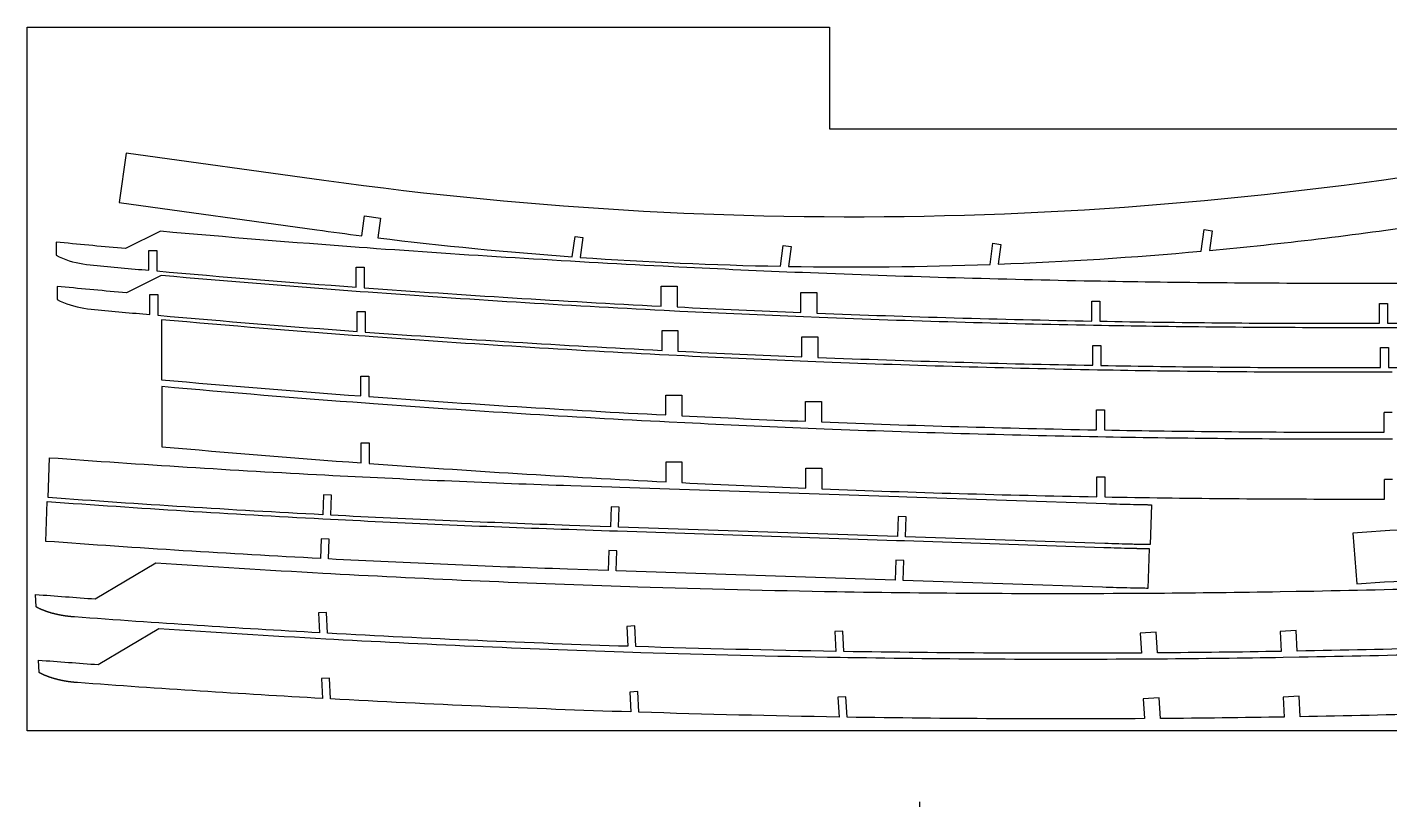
# Model space of a CAD drawing. Header units: inches. Extents: x -1514 to 1282, y -2074 to 286.
# Drawn here: x -571.7 to -503.4, y -714.8 to -675.7 of the extents above; entities that cross this region are included whole.
import ezdxf

# ---------------------------------------------------------------- set-up
doc = ezdxf.new("R2010")
doc.units = ezdxf.units.IN
doc.header["$LTSCALE"] = 0.1
doc.header["$MEASUREMENT"] = 0
doc.layers.add('pic', color=1, linetype='Continuous')

msp = doc.modelspace()

# ---------------------------------------------------------------- linework, layer by layer
at = {"color": 7, "linetype": 'Continuous', "lineweight": 25}
for points in [[(-492.73515, -681.49719, -0.08387157), (-556.81831, -683.3698), (-566.72894, -681.99199), (-567.07318, -684.46818), (-557.16256, -685.84599, 0.00291711), (-554.90779, -686.14606), (-554.76858, -685.14471), (-553.9762, -685.25487), (-554.1139, -686.24534, 0.01257078), (-544.35947, -687.19672), (-544.21807, -686.17963), (-543.82188, -686.23471), (-543.95958, -687.22518, 0.01288321), (-533.92519, -687.66963), (-533.78081, -686.63111), (-533.38462, -686.68619), (-533.52232, -687.67667, 0.01296759), (-523.41279, -687.5806), (-523.26538, -686.52024), (-522.86919, -686.57532), (-523.00689, -687.56579, 0.01309234), (-512.82038, -686.916), (-512.66983, -685.83315), (-512.27364, -685.88823), (-512.41134, -686.8787, 0.01406287), (-501.52676, -685.56496)], [(-489.48057, -688.53334), (-503.48057, -688.53334), (-503.88057, -688.53334), (-505.92502, -688.53334, -0.0044687), (-517.87175, -688.42657), (-518.27056, -688.41932, -0.00514568), (-532.02193, -688.02368), (-532.81954, -687.99204, -0.0023172), (-539.00851, -687.71408), (-539.80612, -687.67407, -0.00556024), (-554.64302, -686.7555), (-555.04183, -686.72624, -0.00374147), (-565.012, -685.91654), (-566.75476, -686.78793), (-566.96008, -686.76919), (-567.16535, -686.75039), (-567.37058, -686.73153), (-567.57577, -686.71261), (-567.78091, -686.69364), (-567.98601, -686.6746), (-568.19107, -686.6555), (-568.39608, -686.63635), (-568.60106, -686.61713), (-568.806, -686.59786), (-569.01089, -686.57852), (-569.21575, -686.55913), (-569.42057, -686.53967), (-569.62535, -686.52016), (-569.8301, -686.50058), (-570.03481, -686.48095), (-570.23948, -686.46125), (-570.23948, -687.1181), (-570.07808, -687.19944), (-569.91433, -687.27192), (-569.74836, -687.33613), (-569.58033, -687.39262), (-569.4104, -687.44196), (-569.23871, -687.48473), (-569.06542, -687.52148), (-568.89067, -687.5528), (-568.71463, -687.57923), (-568.53743, -687.60136), (-568.35924, -687.61975, 0.00103745), (-565.5888, -687.87309), (-565.5888, -686.87309), (-565.1888, -686.87309), (-565.1888, -687.90871, 0.00374147), (-555.1888, -688.72083), (-555.1888, -687.72083), (-554.7888, -687.72083), (-554.7888, -688.75018, 0.00556024), (-539.9075, -689.6715), (-539.9075, -688.6715), (-539.1075, -688.6715), (-539.1075, -689.71163, 0.0023172), (-532.90002, -689.99042), (-532.90002, -688.99042), (-532.10002, -688.99042), (-532.10002, -690.02216, 0.00514568), (-518.3075, -690.41898), (-518.3075, -689.41898), (-517.9075, -689.41898), (-517.9075, -690.42625, 0.0044687), (-505.92502, -690.53334), (-503.88057, -690.53334), (-503.88057, -689.53334), (-503.48057, -689.53334), (-503.48057, -690.53334), (-489.48057, -690.53334)], [(-489.43128, -690.75354), (-503.43128, -690.75354), (-503.83128, -690.75354), (-505.87573, -690.75354, -0.0044687), (-517.82247, -690.64676), (-518.22127, -690.63951, -0.00514568), (-531.97264, -690.24388), (-532.77026, -690.21223, -0.0023172), (-538.95922, -689.93427), (-539.75683, -689.89427, -0.00556024), (-554.59374, -688.9757), (-554.99254, -688.94643, -0.00374147), (-564.96271, -688.13674), (-566.70547, -689.00812), (-566.91079, -688.98938), (-567.11607, -688.97058), (-567.32129, -688.95173), (-567.52648, -688.93281), (-567.73162, -688.91383), (-567.93672, -688.89479), (-568.14178, -688.8757), (-568.3468, -688.85654), (-568.55177, -688.83733), (-568.75671, -688.81805), (-568.96161, -688.79872), (-569.16646, -688.77932), (-569.37128, -688.75987), (-569.57607, -688.74035), (-569.78081, -688.72078), (-569.98552, -688.70114), (-570.19019, -688.68145), (-570.19019, -689.33829), (-570.0288, -689.41963), (-569.86504, -689.49212), (-569.69907, -689.55632), (-569.53104, -689.61281), (-569.36111, -689.66216), (-569.18942, -689.70492), (-569.01613, -689.74168), (-568.84139, -689.77299), (-568.66534, -689.79943), (-568.48815, -689.82156), (-568.30996, -689.83995, 0.00103745), (-565.53951, -690.09329), (-565.53951, -689.09329), (-565.13951, -689.09329), (-565.13951, -690.12891, 0.00374147), (-555.13951, -690.94102), (-555.13951, -689.94102), (-554.73951, -689.94102), (-554.73951, -690.97038, 0.00556024), (-539.85821, -691.89169), (-539.85821, -690.89169), (-539.05821, -690.89169), (-539.05821, -691.93182, 0.0023172), (-532.85073, -692.21062), (-532.85073, -691.21062), (-532.05073, -691.21062), (-532.05073, -692.24235, 0.00514568), (-518.25821, -692.63917), (-518.25821, -691.63917), (-517.85821, -691.63917), (-517.85821, -692.64644, 0.0044687), (-505.87573, -692.75354), (-503.83128, -692.75354), (-503.83128, -691.75354), (-503.43128, -691.75354), (-503.43128, -692.75354), (-489.43128, -692.75354)], [(-503.247, -692.98971), (-503.647, -692.98971), (-505.69146, -692.98971, -0.0044687), (-517.62032, -692.88309), (-518.01853, -692.87585, -0.00514568), (-531.74932, -692.48081), (-532.54574, -692.44922, -0.0023172), (-538.72545, -692.17167), (-539.52187, -692.13172, -0.00556024), (-554.33657, -691.21453), (-554.73478, -691.18531, -0.0038412), (-564.95524, -690.35323), (-564.95524, -693.36508, 0.00374147), (-554.95524, -694.17719), (-554.95524, -693.17719), (-554.55524, -693.17719), (-554.55524, -694.20655, 0.00556024), (-539.67394, -695.12787), (-539.67394, -694.12787), (-538.87394, -694.12787), (-538.87394, -695.16799, 0.0023172), (-532.66646, -695.44679), (-532.66646, -694.44679), (-531.86646, -694.44679), (-531.86646, -695.47852, 0.00514568), (-518.07394, -695.87534), (-518.07394, -694.87534), (-517.67394, -694.87534), (-517.67394, -695.88261, 0.0044687), (-505.69146, -695.98971), (-503.647, -695.98971), (-503.647, -695.00971)], [(-503.23123, -696.3452), (-503.63123, -696.3452), (-505.67568, -696.3452, -0.0044687), (-517.60454, -696.23859), (-518.00275, -696.23135, -0.00514568), (-531.73355, -695.83631), (-532.52997, -695.80471, -0.0023172), (-538.70968, -695.52716), (-539.5061, -695.48722, -0.00556024), (-554.3208, -694.57002), (-554.71901, -694.5408, -0.0038412), (-564.93946, -693.70873), (-564.93946, -696.72057, 0.00374147), (-554.93946, -697.53269), (-554.93946, -696.53269), (-554.53946, -696.53269), (-554.53946, -697.56204, 0.00556024), (-539.65817, -698.48336), (-539.65817, -697.48336), (-538.85817, -697.48336), (-538.85817, -698.52349, 0.0023172), (-532.65068, -698.80228), (-532.65068, -697.80228), (-531.85068, -697.80228), (-531.85068, -698.83402, 0.00514568), (-518.05817, -699.23084), (-518.05817, -698.23084), (-517.65817, -698.23084), (-517.65817, -699.23811, 0.0044687), (-505.67568, -699.3452), (-503.63123, -699.3452), (-503.63123, -698.3652)], [(-490.29282, -700.19477, 0.00557871), (-505.22789, -701.05608), (-505.02654, -703.59826)], [(-494.21855, -706.58483, -0.00514568), (-508.01133, -706.97261), (-508.06997, -705.94254), (-508.86868, -705.98801), (-508.81184, -706.9864, -0.0023172), (-515.02513, -707.06088), (-515.08425, -706.02244), (-515.88296, -706.06791), (-515.82612, -707.06629, -0.00556024), (-530.73573, -706.9923), (-530.79423, -705.96461), (-531.19359, -705.98735), (-531.13675, -706.98573, -0.00374147), (-541.16674, -706.74332), (-541.2256, -705.70938), (-541.62496, -705.73211), (-541.56812, -706.7305, -0.00562217), (-556.62972, -706.07505), (-556.68912, -705.03179), (-557.08847, -705.05453), (-557.03163, -706.05291, -0.004589), (-569.31157, -705.2596), (-569.32708, -705.25844), (-569.34259, -705.25724), (-569.3581, -705.25601), (-569.37361, -705.25475), (-569.38913, -705.25345), (-569.40464, -705.25212), (-569.42016, -705.25075), (-569.43568, -705.24935), (-569.45119, -705.24791), (-569.46671, -705.24643), (-569.48223, -705.24492), (-569.49774, -705.24337), (-569.51326, -705.24179), (-569.52877, -705.24017), (-569.54429, -705.23852), (-569.5598, -705.23682), (-569.57531, -705.23509), (-569.59082, -705.23333), (-569.60633, -705.23152), (-569.62183, -705.22968), (-569.63733, -705.2278), (-569.65283, -705.22588), (-569.66833, -705.22393), (-569.68382, -705.22193), (-569.69931, -705.2199), (-569.7148, -705.21783), (-569.73028, -705.21572), (-569.74576, -705.21357), (-569.76123, -705.21138), (-569.7767, -705.20915), (-569.79216, -705.20688), (-569.80762, -705.20457), (-569.82307, -705.20222), (-569.83852, -705.19983), (-569.85396, -705.1974), (-569.86939, -705.19493), (-569.88482, -705.19241), (-569.90024, -705.18986), (-569.91566, -705.18726), (-569.93107, -705.18463), (-569.94647, -705.18195), (-569.96186, -705.17923), (-569.97724, -705.17646), (-569.99262, -705.17366), (-570.00799, -705.17081), (-570.02335, -705.16792), (-570.0387, -705.16498), (-570.05404, -705.16201), (-570.06937, -705.15898), (-570.0847, -705.15592), (-570.10001, -705.15281), (-570.11531, -705.14966), (-570.13061, -705.14646), (-570.14589, -705.14322), (-570.16116, -705.13993), (-570.17642, -705.1366), (-570.19167, -705.13322), (-570.20691, -705.1298), (-570.22213, -705.12633), (-570.23735, -705.12282), (-570.25255, -705.11926), (-570.26774, -705.11565), (-570.28292, -705.112), (-570.29808, -705.1083), (-570.31323, -705.10456), (-570.32837, -705.10077), (-570.34349, -705.09693), (-570.3586, -705.09304), (-570.3737, -705.08911), (-570.38878, -705.08513), (-570.40384, -705.0811), (-570.4189, -705.07702), (-570.43393, -705.07289), (-570.44895, -705.06872), (-570.46396, -705.06449), (-570.47895, -705.06022), (-570.49392, -705.0559), (-570.50888, -705.05153), (-570.52382, -705.04711), (-570.53875, -705.04264), (-570.55365, -705.03812), (-570.56854, -705.03354), (-570.58342, -705.02892), (-570.59827, -705.02425), (-570.61311, -705.01953), (-570.62793, -705.01476), (-570.64273, -705.00993), (-570.65751, -705.00505), (-570.67227, -705.00013), (-570.68701, -704.99515), (-570.70174, -704.99012), (-570.71644, -704.98503), (-570.73112, -704.9799), (-570.74579, -704.97471), (-570.76043, -704.96946), (-570.77505, -704.96417), (-570.78966, -704.95882), (-570.79695, -704.95613), (-570.80059, -704.95478), (-570.80426, -704.95341), (-570.81895, -704.9479), (-570.83363, -704.94233), (-570.84829, -704.9367), (-570.86293, -704.931), (-570.87754, -704.92524), (-570.89214, -704.91941), (-570.9067, -704.91352), (-570.92125, -704.90756), (-570.93576, -704.90153), (-570.95025, -704.89543), (-570.96471, -704.88926), (-570.97914, -704.88302), (-570.99353, -704.87671), (-571.0079, -704.87032), (-571.02222, -704.86386), (-571.03652, -704.85733), (-571.05078, -704.85071), (-571.065, -704.84402), (-571.07918, -704.83725), (-571.09332, -704.8304), (-571.10742, -704.82347), (-571.12147, -704.81646), (-571.13549, -704.80937), (-571.14946, -704.80219), (-571.16338, -704.79493), (-571.17032, -704.79126), (-571.17725, -704.78758), (-571.18417, -704.78387), (-571.19108, -704.78014), (-571.19797, -704.77639), (-571.20486, -704.77262), (-571.21173, -704.76883), (-571.21858, -704.76501), (-571.22543, -704.76117), (-571.23226, -704.75731), (-571.268, -704.1294, 0.00112038), (-568.27632, -704.35266), (-565.24561, -702.54044, 0.00314502), (-556.86571, -703.0575), (-556.4656, -703.07955, 0.00562217), (-541.4714, -703.73206), (-541.07182, -703.74483, 0.00374147), (-531.08671, -703.98615), (-530.68748, -703.99269, 0.00556024), (-515.84459, -704.06635), (-515.04719, -704.06096, 0.0023172), (-508.8617, -703.98681), (-508.06477, -703.97309, 0.00528055), (-493.97394, -703.57329)], [(-505.02654, -703.59826, -0.00556024), (-490.19754, -702.74309)], [(-494.06705, -709.87732, -0.00514568), (-507.85983, -710.2651), (-507.91847, -709.23503), (-508.71718, -709.2805), (-508.66034, -710.27888, -0.0023172), (-514.87363, -710.35337), (-514.93275, -709.31492), (-515.73146, -709.36039), (-515.67462, -710.35878, -0.00556024), (-530.58423, -710.28479), (-530.64273, -709.2571), (-531.04209, -709.27984), (-530.98525, -710.27822, -0.00374147), (-541.01524, -710.03581), (-541.0741, -709.00186), (-541.47346, -709.0246), (-541.41662, -710.02298, -0.00562217), (-556.47822, -709.36754), (-556.53762, -708.32428), (-556.93697, -708.34702), (-556.88013, -709.3454, -0.004589), (-569.16007, -708.55209), (-569.17558, -708.55093), (-569.19109, -708.54973), (-569.2066, -708.5485), (-569.22211, -708.54724), (-569.23763, -708.54594), (-569.25314, -708.54461), (-569.26866, -708.54324), (-569.28418, -708.54183), (-569.29969, -708.54039), (-569.31521, -708.53892), (-569.33073, -708.53741), (-569.34624, -708.53586), (-569.36176, -708.53428), (-569.37727, -708.53266), (-569.39279, -708.531), (-569.4083, -708.52931), (-569.42381, -708.52758), (-569.43932, -708.52581), (-569.45483, -708.52401), (-569.47033, -708.52217), (-569.48583, -708.52029), (-569.50133, -708.51837), (-569.51683, -708.51641), (-569.53232, -708.51442), (-569.54781, -708.51239), (-569.5633, -708.51031), (-569.57878, -708.5082), (-569.59426, -708.50605), (-569.60973, -708.50386), (-569.6252, -708.50163), (-569.64066, -708.49936), (-569.65612, -708.49706), (-569.67157, -708.49471), (-569.68702, -708.49232), (-569.70246, -708.48989), (-569.71789, -708.48741), (-569.73332, -708.4849), (-569.74874, -708.48235), (-569.76416, -708.47975), (-569.77957, -708.47711), (-569.79497, -708.47444), (-569.81036, -708.47171), (-569.82574, -708.46895), (-569.84112, -708.46614), (-569.85649, -708.4633), (-569.87185, -708.4604), (-569.8872, -708.45747), (-569.90254, -708.45449), (-569.91787, -708.45147), (-569.9332, -708.44841), (-569.94851, -708.4453), (-569.96381, -708.44214), (-569.97911, -708.43895), (-569.99439, -708.4357), (-570.00966, -708.43242), (-570.02492, -708.42909), (-570.04017, -708.42571), (-570.05541, -708.42229), (-570.07063, -708.41882), (-570.08585, -708.41531), (-570.10105, -708.41175), (-570.11624, -708.40814), (-570.13142, -708.40449), (-570.14658, -708.40079), (-570.16173, -708.39705), (-570.17687, -708.39325), (-570.19199, -708.38942), (-570.2071, -708.38553), (-570.2222, -708.3816), (-570.23728, -708.37761), (-570.25234, -708.37358), (-570.2674, -708.36951), (-570.28243, -708.36538), (-570.29745, -708.3612), (-570.31246, -708.35698), (-570.32745, -708.35271), (-570.34242, -708.34839), (-570.35738, -708.34401), (-570.37232, -708.33959), (-570.38725, -708.33512), (-570.40215, -708.3306), (-570.41704, -708.32603), (-570.43192, -708.32141), (-570.44677, -708.31674), (-570.46161, -708.31202), (-570.47643, -708.30724), (-570.49123, -708.30242), (-570.50601, -708.29754), (-570.52077, -708.29261), (-570.53551, -708.28763), (-570.55024, -708.2826), (-570.56494, -708.27752), (-570.57962, -708.27238), (-570.59429, -708.26719), (-570.60893, -708.26195), (-570.62355, -708.25666), (-570.63816, -708.25131), (-570.64545, -708.24862), (-570.64909, -708.24726), (-570.65276, -708.2459), (-570.66745, -708.24039), (-570.68213, -708.23482), (-570.69679, -708.22919), (-570.71143, -708.22349), (-570.72604, -708.21773), (-570.74064, -708.2119), (-570.7552, -708.20601), (-570.76975, -708.20005), (-570.78426, -708.19402), (-570.79875, -708.18792), (-570.81321, -708.18175), (-570.82764, -708.17551), (-570.84203, -708.1692), (-570.8564, -708.16281), (-570.87072, -708.15635), (-570.88502, -708.14981), (-570.89928, -708.1432), (-570.9135, -708.13651), (-570.92768, -708.12974), (-570.94182, -708.12289), (-570.95592, -708.11596), (-570.96997, -708.10895), (-570.98399, -708.10186), (-570.99796, -708.09468), (-571.01188, -708.08742), (-571.01882, -708.08375), (-571.02575, -708.08007), (-571.03267, -708.07636), (-571.03958, -708.07263), (-571.04647, -708.06888), (-571.05336, -708.06511), (-571.06023, -708.06131), (-571.06708, -708.0575), (-571.07393, -708.05366), (-571.08076, -708.0498), (-571.1165, -707.42189, 0.00112038), (-568.12482, -707.64515), (-565.09411, -705.83293, 0.00314502), (-556.71421, -706.34999), (-556.3141, -706.37203, 0.00562217), (-541.3199, -707.02454), (-540.92032, -707.03731, 0.00374147), (-530.93521, -707.27864), (-530.53598, -707.28518, 0.00556024), (-515.69309, -707.35883), (-514.89569, -707.35345, 0.0023172), (-508.7102, -707.2793), (-507.91327, -707.26557, 0.00530309), (-493.7622, -706.86772)]]:
    msp.add_lwpolyline(points, format="xyb", dxfattribs=at)
for points in [[(-503.647, -694.98971), (-503.247, -694.98971)], [(-503.63123, -698.3452), (-503.23123, -698.3452)]]:
    msp.add_lwpolyline(points, dxfattribs=at)
at = {"color": 7, "linetype": 'Continuous'}
for points in [[(-516.21254, -699.61501), (-516.18149, -699.61583), (-516.15045, -699.61662), (-516.11942, -699.61738), (-516.08839, -699.61812), (-516.05737, -699.61883), (-516.02636, -699.61952), (-515.99536, -699.62018), (-515.96436, -699.62082), (-515.93337, -699.62143), (-515.90239, -699.62202), (-515.87141, -699.62258), (-515.84044, -699.62312), (-515.80948, -699.62362), (-515.77853, -699.62411), (-515.74758, -699.62456), (-515.71664, -699.62499), (-515.68571, -699.6254), (-515.65479, -699.62577), (-515.62387, -699.62612), (-515.59296, -699.62645), (-515.56206, -699.62674), (-515.53117, -699.62701), (-515.50029, -699.62725), (-515.46941, -699.62747), (-515.43854, -699.62766), (-515.40768, -699.62782), (-515.37683, -699.62795), (-515.34598, -699.62805), (-515.31514, -699.62813), (-515.38265, -701.62794), (-515.46294, -701.62755), (-515.54323, -701.62698), (-515.62352, -701.62624), (-515.70381, -701.62533), (-515.78409, -701.62424), (-515.86438, -701.623), (-515.94466, -701.62158), (-516.02494, -701.62), (-516.10521, -701.61826), (-516.18548, -701.61636), (-516.26575, -701.6143, -0.00178459), (-517.65668, -701.57232), (-527.65692, -701.23474), (-527.62318, -700.23531), (-528.02295, -700.22181), (-528.05669, -701.22125), (-542.04872, -700.74891), (-542.01498, -699.74948), (-542.41476, -699.73599), (-542.44849, -700.73542), (-544.49178, -700.66644, -0.0044687), (-556.46383, -700.15515), (-556.43009, -699.15571), (-556.82987, -699.14222), (-556.86336, -700.13438, -0.00514568), (-570.63464, -699.27246), (-570.56711, -697.27207, 0.00517491), (-556.75897, -698.13711), (-556.36064, -698.15781, 0.0044687), (-544.42431, -698.66758), (-542.38102, -698.73656), (-541.98125, -698.75005), (-527.98922, -699.22238), (-527.58944, -699.23588), (-517.5892, -699.57346, 0.00178459)], [(-516.32517, -701.81052), (-516.29412, -701.81134), (-516.26308, -701.81212), (-516.23205, -701.81289), (-516.20102, -701.81363), (-516.17, -701.81434), (-516.13899, -701.81503), (-516.10799, -701.81569), (-516.07699, -701.81633), (-516.046, -701.81694), (-516.01502, -701.81753), (-515.98404, -701.81809), (-515.95307, -701.81862), (-515.92211, -701.81913), (-515.89116, -701.81962), (-515.86021, -701.82007), (-515.82927, -701.8205), (-515.79834, -701.8209), (-515.76742, -701.82128), (-515.7365, -701.82163), (-515.70559, -701.82195), (-515.67469, -701.82225), (-515.6438, -701.82252), (-515.61292, -701.82276), (-515.58204, -701.82298), (-515.55117, -701.82316), (-515.52031, -701.82332), (-515.48946, -701.82346), (-515.45861, -701.82356), (-515.42777, -701.82364), (-515.49528, -703.82345), (-515.57557, -703.82306), (-515.65586, -703.82249), (-515.73615, -703.82175), (-515.81644, -703.82084), (-515.89673, -703.81975), (-515.97701, -703.8185), (-516.05729, -703.81709), (-516.13757, -703.81551), (-516.21784, -703.81377), (-516.29811, -703.81187), (-516.37838, -703.80981, -0.00178459), (-517.76931, -703.76783), (-527.76955, -703.43025), (-527.73581, -702.43082), (-528.13558, -702.41732), (-528.16932, -703.41675), (-542.16135, -702.94442), (-542.12761, -701.94499), (-542.52739, -701.9315), (-542.56112, -702.93093), (-544.60441, -702.86195, -0.0044687), (-556.57646, -702.35065), (-556.54272, -701.35122), (-556.9425, -701.33773), (-556.97599, -702.32989, -0.00514568), (-570.74727, -701.46797), (-570.67974, -699.46758, 0.00517491), (-556.87161, -700.33262), (-556.47327, -700.35332, 0.0044687), (-544.53694, -700.86309), (-542.49365, -700.93207), (-542.09388, -700.94556), (-528.10185, -701.41789), (-527.70207, -701.43139), (-517.70183, -701.76897, 0.00178459)]]:
    msp.add_lwpolyline(points, format="xyb", close=True, dxfattribs=at)
at = {"layer": 'pic', "color": 1}
for p, q in [((-531.45613, -675.68516), (-531.45613, -680.7775)), ((-531.45613, -680.7775), (-500.26006, -680.7775))]:
    msp.add_line(p, q, dxfattribs=at)
at = {"layer": 'pic', "color": 3}
msp.add_line((-526.93501, -714.77635), (-526.93501, -714.52635), dxfattribs=at)
at = {"layer": 'pic', "color": 1}
msp.add_lwpolyline([(-444.58645, -710.9607), (-571.68465, -710.9607), (-571.68465, -675.68516), (-531.45613, -675.68516)], dxfattribs=at)

doc.saveas('drawing.dxf')
